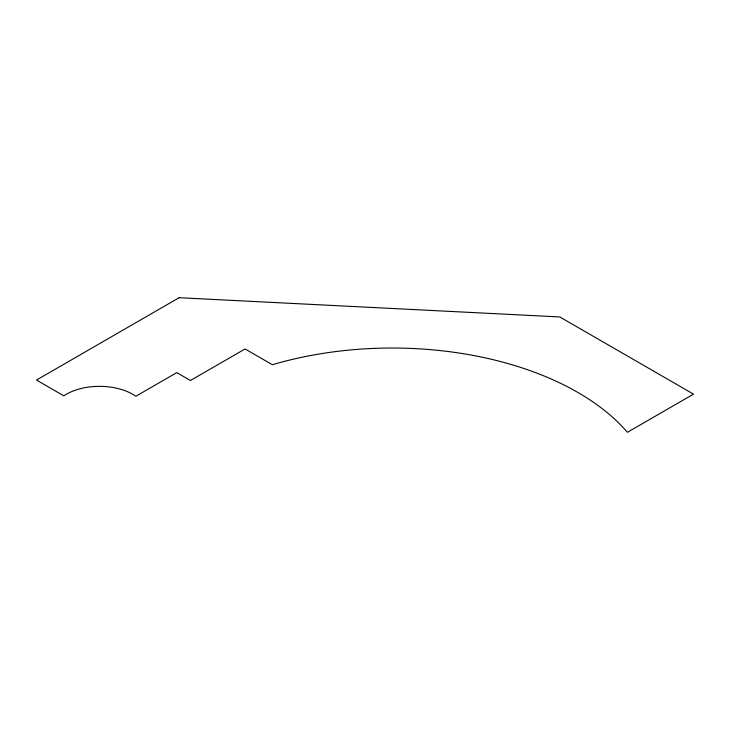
<?xml version="1.0" encoding="UTF-8"?>
<svg xmlns="http://www.w3.org/2000/svg" width="730" height="730" viewBox="0 0 730 730"><rect width="100%" height="100%" fill="white"/><g stroke="black" fill="none" stroke-linecap="round" stroke-linejoin="round"><path stroke-width="1.09" d="M179.115 297.712L36.5 380.056L63.811 395.824A47.012 27.147 0 0 1 135.826 396.262L176.788 372.61L190.448 380.494L245.07 348.958L272.381 364.726A262.572 151.594 0 0 1 627.417 432.288L693.5 394.136L559.801 316.948L179.115 297.712"/></g></svg>
